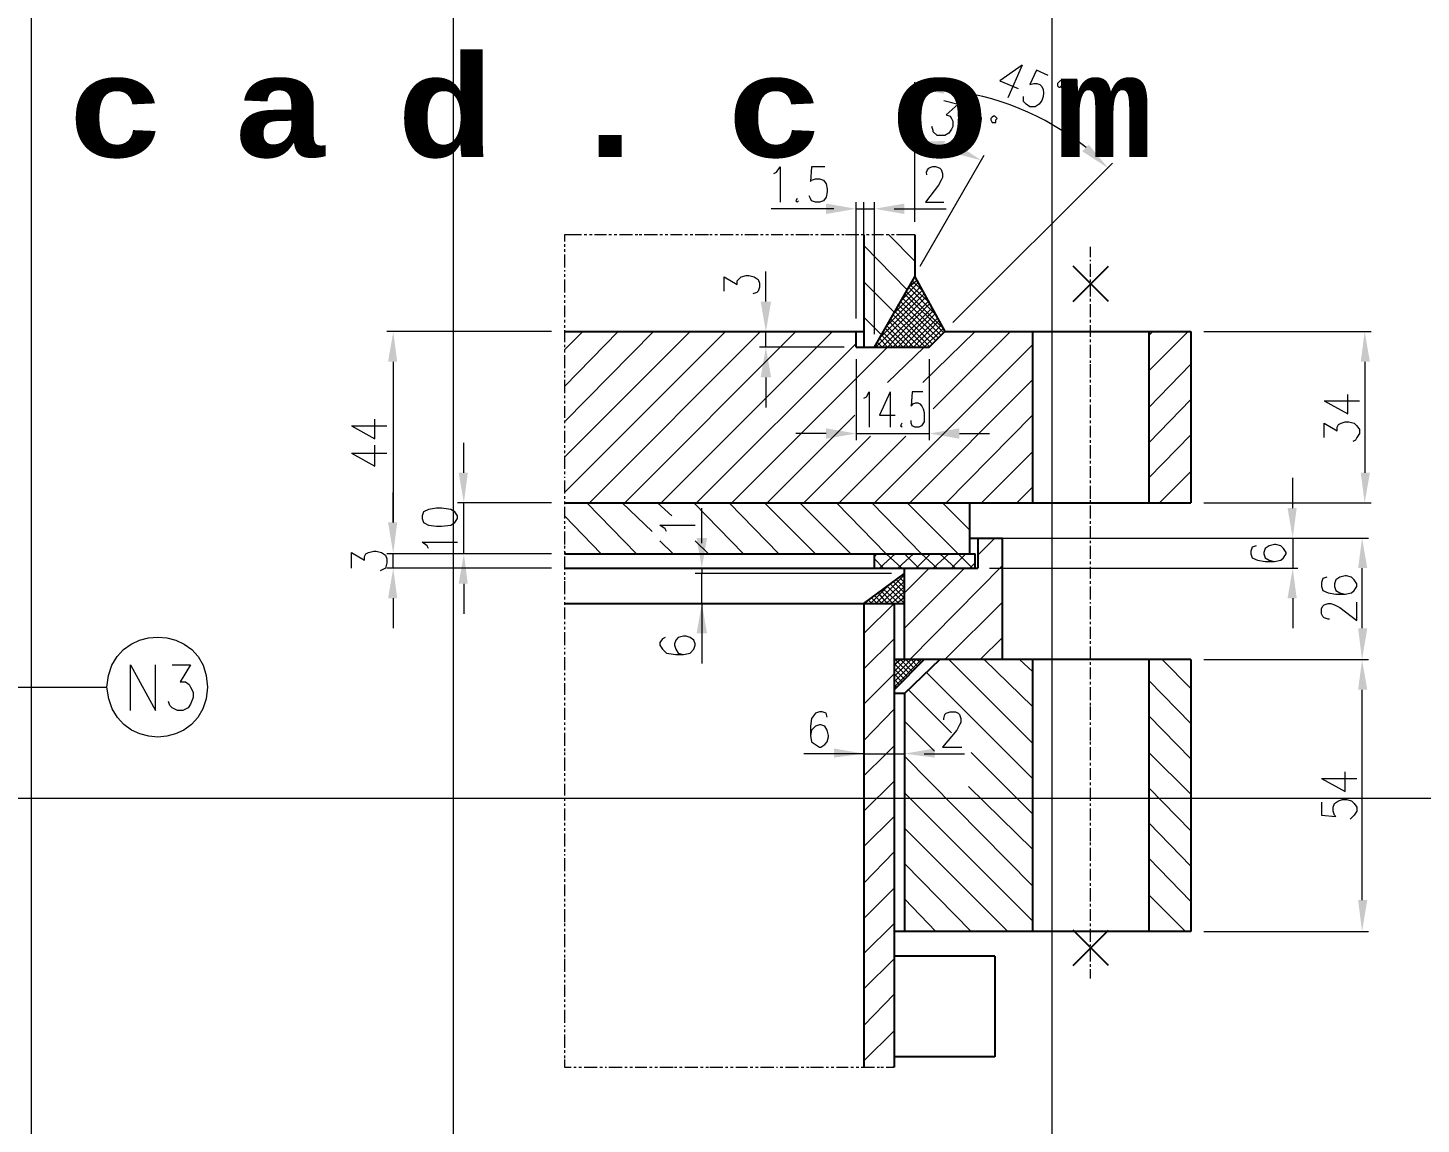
# Model space of a CAD drawing. Header units: millimetres. Extents: x 0 to 825, y 0 to 1167.
# Drawn here: x 353.8 to 545.6, y 422 to 573 of the extents above; entities that cross this region are included whole.
import ezdxf

# ---------------------------------------------------------------- set-up
doc = ezdxf.new("R2010")
doc.units = ezdxf.units.MM
doc.layers.add('1', color=7, linetype='Continuous')

msp = doc.modelspace()

# ---------------------------------------------------------------- hatches: boundary and pattern name
h = msp.add_hatch(color=0)
h.dxf.hatch_style = 2
h.paths.add_polyline_path([(479.841732, 563.901732), (480.021732, 565.161732), (475.881732, 564.801732)])
h = msp.add_hatch(color=0)
h.dxf.hatch_style = 2
h.paths.add_polyline_path([(479.841732, 555.981732), (480.021732, 557.421732), (475.881732, 557.241732)])
h = msp.add_hatch(color=0)
h.dxf.hatch_style = 2
h.paths.add_polyline_path([(481.461732, 557.061732), (480.921732, 555.801732), (485.061732, 554.721732)])
h = msp.add_hatch(color=0)
h.dxf.hatch_style = 2
h.paths.add_polyline_path([(499.821732, 556.881732), (498.921732, 555.981732), (502.521732, 553.641732)])
h = msp.add_hatch(color=0)
h.dxf.hatch_style = 2
h.paths.add_polyline_path([(463.641732, 548.781732), (463.641732, 547.341732), (467.781732, 548.061732)])
h = msp.add_hatch(color=0)
h.dxf.hatch_style = 2
h.paths.add_polyline_path([(474.441732, 548.781732), (474.441732, 547.341732), (470.301732, 548.061732)])
h = msp.add_hatch(color=0)
h.dxf.hatch_style = 2
h.paths.add_polyline_path([(454.641732, 535.281732), (456.081732, 535.281732), (455.361732, 531.141732)])
h = msp.add_hatch(color=0)
h.dxf.hatch_style = 2
h.paths.add_polyline_path([(403.341732, 527.001732), (404.601732, 527.001732), (404.061732, 531.141732)])
h = msp.add_hatch(color=0)
h.dxf.hatch_style = 2
h.paths.add_polyline_path([(537.261732, 527.001732), (538.521732, 527.001732), (537.801732, 531.141732)])
h = msp.add_hatch(color=0)
h.dxf.hatch_style = 2
h.paths.add_polyline_path([(454.641732, 524.841732), (456.081732, 524.841732), (455.361732, 528.981732)])
h = msp.add_hatch(color=0)
h.dxf.hatch_style = 2
h.paths.add_polyline_path([(463.641732, 517.821732), (463.641732, 516.381732), (467.781732, 517.101732)])
h = msp.add_hatch(color=0)
h.dxf.hatch_style = 2
h.paths.add_polyline_path([(482.001732, 517.821732), (482.001732, 516.381732), (477.861732, 517.101732)])
h = msp.add_hatch(color=0)
h.dxf.hatch_style = 2
h.paths.add_polyline_path([(413.061732, 511.701732), (414.321732, 511.701732), (413.781732, 507.561732)])
h = msp.add_hatch(color=0)
h.dxf.hatch_style = 2
h.paths.add_polyline_path([(537.261732, 511.701732), (538.521732, 511.701732), (537.801732, 507.561732)])
h = msp.add_hatch(color=0)
h.dxf.hatch_style = 2
h.paths.add_polyline_path([(527.181732, 506.841732), (528.441732, 506.841732), (527.901732, 502.701732)])
h = msp.add_hatch(color=0)
h.dxf.hatch_style = 2
h.paths.add_polyline_path([(403.341732, 504.861732), (404.601732, 504.861732), (404.061732, 500.541732)])
h = msp.add_hatch(color=0)
h.dxf.hatch_style = 2
h.paths.add_polyline_path([(403.341732, 504.861732), (404.601732, 504.861732), (404.061732, 500.541732)])
h = msp.add_hatch(color=0)
h.dxf.hatch_style = 2
h.paths.add_polyline_path([(445.821732, 502.701732), (447.261732, 502.701732), (446.541732, 498.561732)])
h = msp.add_hatch(color=0)
h.dxf.hatch_style = 2
h.paths.add_polyline_path([(536.901732, 498.561732), (538.161732, 498.561732), (537.441732, 502.701732)])
h = msp.add_hatch(color=0)
h.dxf.hatch_style = 2
h.paths.add_polyline_path([(413.061732, 496.401732), (414.321732, 496.401732), (413.781732, 500.541732)])
h = msp.add_hatch(color=0)
h.dxf.hatch_style = 2
h.paths.add_polyline_path([(403.341732, 494.421732), (404.601732, 494.421732), (404.061732, 498.561732)])
h = msp.add_hatch(color=0)
h.dxf.hatch_style = 2
h.paths.add_polyline_path([(527.181732, 494.421732), (528.441732, 494.421732), (527.901732, 498.561732)])
h = msp.add_hatch(color=0)
h.dxf.hatch_style = 2
h.paths.add_polyline_path([(445.821732, 489.561732), (447.261732, 489.561732), (446.541732, 493.701732)])
h = msp.add_hatch(color=0)
h.dxf.hatch_style = 2
h.paths.add_polyline_path([(536.901732, 490.281732), (538.161732, 490.281732), (537.441732, 485.961732)])
h = msp.add_hatch(color=0)
h.dxf.hatch_style = 2
h.paths.add_polyline_path([(536.901732, 481.821732), (538.161732, 481.821732), (537.441732, 485.961732)])
h = msp.add_hatch(color=0)
h.dxf.hatch_style = 2
h.paths.add_polyline_path([(464.721732, 473.721732), (464.721732, 472.461732), (468.861732, 473.001732)])
h = msp.add_hatch(color=0)
h.dxf.hatch_style = 2
h.paths.add_polyline_path([(478.581732, 473.721732), (478.581732, 472.461732), (474.441732, 473.001732)])
h = msp.add_hatch(color=0)
h.dxf.hatch_style = 2
h.paths.add_polyline_path([(536.901732, 452.841732), (538.161732, 452.841732), (537.441732, 448.521732)])

# ---------------------------------------------------------------- linework, layer by layer
at = {"layer": '1', "color": 30, "lineweight": 9}
for points in [[(412.341732, 0.141732), (412.341732, 1166.901732)], [(494.781732, 0.141732), (494.781732, 1166.901732)], [(824.541732, 466.845732), (0.141732, 466.845732)]]:
    msp.add_lwpolyline(points, dxfattribs=at)
at = {"layer": '1', "color": 0, "lineweight": 9}
for points in [[(354.201732, 1057.821732), (354.201732, 315.141732)], [(490.641732, 567.861732), (487.581732, 565.701732), (490.101732, 564.621732)], [(490.641732, 567.861732), (488.661732, 563.361732)], [(475.881732, 546.261732), (475.881732, 565.521732)], [(496.221732, 565.161732), (496.221732, 565.341732), (496.221732, 565.521732), (496.041732, 565.701732), (495.861732, 565.701732), (495.681732, 565.521732), (495.501732, 565.341732), (495.501732, 565.161732), (495.501732, 564.981732), (495.681732, 564.801732), (495.861732, 564.801732), (496.041732, 564.981732), (496.221732, 565.161732)], [(479.841732, 563.001732), (481.821732, 562.461732), (480.201732, 561.021732), (480.741732, 560.841732), (480.921732, 560.481732), (481.101732, 560.121732), (481.101732, 559.401732), (480.921732, 559.041732), (480.561732, 558.501732), (480.021732, 558.141732), (479.481732, 558.141732), (478.941732, 558.141732), (478.401732, 558.681732), (478.401732, 558.861732), (478.221732, 559.401732)], [(484.161732, 561.741732), (483.441732, 561.561732), (482.901732, 561.021732), (482.361732, 560.121732), (482.181732, 559.401732), (482.001732, 558.141732), (482.181732, 557.421732), (482.541732, 557.061732), (482.901732, 556.881732), (483.621732, 557.061732), (484.161732, 557.601732), (484.701732, 558.501732), (484.881732, 559.221732), (485.061732, 560.481732), (484.881732, 561.201732), (484.521732, 561.561732), (484.161732, 561.741732)], [(487.041732, 560.301732), (487.221732, 560.481732), (487.041732, 560.661732), (486.861732, 560.841732), (486.681732, 560.841732), (486.501732, 560.661732), (486.321732, 560.481732), (486.321732, 560.301732), (486.501732, 559.941732), (486.681732, 559.941732), (486.861732, 559.941732), (487.041732, 559.941732), (487.041732, 560.301732)], [(475.881732, 546.261732), (475.881732, 558.141732)], [(481.281732, 556.341732), (480.021732, 556.701732)], [(476.601732, 540.141732), (485.421732, 555.441732)], [(456.441732, 552.921732), (456.801732, 553.101732), (457.341732, 553.821732), (457.341732, 548.961732)], [(463.461732, 553.821732), (461.661732, 553.821732), (461.481732, 551.841732), (461.661732, 552.021732), (462.201732, 552.201732), (462.741732, 552.201732), (463.281732, 552.021732), (463.641732, 551.481732), (463.821732, 550.761732), (463.821732, 550.401732), (463.641732, 549.681732), (463.281732, 549.141732), (462.741732, 548.961732), (462.201732, 548.961732), (461.661732, 549.141732), (461.481732, 549.501732), (461.301732, 549.861732)], [(481.101732, 532.401732), (503.061732, 554.361732)], [(459.681732, 549.501732), (459.501732, 549.141732), (459.681732, 548.961732), (459.861732, 549.141732)], [(467.781732, 532.941732), (467.781732, 548.961732)], [(468.861732, 532.941732), (468.861732, 548.961732)], [(468.861732, 530.781732), (468.861732, 548.961732)], [(470.301732, 530.781732), (470.301732, 548.961732)], [(463.641732, 548.061732), (456.081732, 548.061732)], [(464.721732, 548.061732), (460.581732, 548.061732)], [(467.781732, 548.061732), (468.861732, 548.061732)], [(468.861732, 548.061732), (470.301732, 548.061732)], [(473.001732, 548.061732), (477.141732, 548.061732)], [(474.441732, 548.061732), (480.201732, 548.061732)], [(427.641732, 544.461732), (427.641732, 543.561732)], [(429.981732, 544.461732), (427.641732, 544.461732)], [(427.641732, 543.201732), (427.641732, 542.841732)], [(430.701732, 544.461732), (430.341732, 544.461732)], [(431.421732, 544.461732), (431.061732, 544.461732)], [(433.401732, 544.461732), (431.781732, 544.461732)], [(434.121732, 544.461732), (433.761732, 544.461732)], [(434.841732, 544.461732), (434.481732, 544.461732)], [(437.001732, 544.461732), (435.201732, 544.461732)], [(437.721732, 544.461732), (437.361732, 544.461732)], [(438.261732, 544.461732), (437.901732, 544.461732)], [(440.421732, 544.461732), (438.621732, 544.461732)], [(441.141732, 544.461732), (440.781732, 544.461732)], [(441.861732, 544.461732), (441.501732, 544.461732)], [(443.841732, 544.461732), (442.221732, 544.461732)], [(444.561732, 544.461732), (444.201732, 544.461732)], [(445.281732, 544.461732), (444.921732, 544.461732)], [(447.441732, 544.461732), (445.641732, 544.461732)], [(447.981732, 544.461732), (447.621732, 544.461732)], [(448.701732, 544.461732), (448.341732, 544.461732)], [(450.861732, 544.461732), (449.061732, 544.461732)], [(451.581732, 544.461732), (451.221732, 544.461732)], [(452.121732, 544.461732), (451.941732, 544.461732)], [(454.281732, 544.461732), (452.481732, 544.461732)], [(455.001732, 544.461732), (454.641732, 544.461732)], [(455.721732, 544.461732), (455.361732, 544.461732)], [(457.701732, 544.461732), (456.081732, 544.461732)], [(458.421732, 544.461732), (458.061732, 544.461732)], [(459.141732, 544.461732), (458.781732, 544.461732)], [(461.301732, 544.461732), (459.501732, 544.461732)], [(461.841732, 544.461732), (461.481732, 544.461732)], [(462.561732, 544.461732), (462.201732, 544.461732)], [(464.721732, 544.461732), (462.921732, 544.461732)], [(465.441732, 544.461732), (465.081732, 544.461732)], [(466.161732, 544.461732), (465.801732, 544.461732)], [(468.141732, 544.461732), (466.341732, 544.461732)], [(468.861732, 544.461732), (468.501732, 544.461732)], [(474.801732, 536.901732), (468.861732, 543.021732)], [(469.581732, 544.461732), (469.221732, 544.461732)], [(471.561732, 544.461732), (469.941732, 544.461732)], [(472.281732, 544.461732), (471.921732, 544.461732)], [(475.881732, 540.861732), (472.281732, 544.461732)], [(473.001732, 544.461732), (472.641732, 544.461732)], [(475.881732, 544.461732), (473.361732, 544.461732)], [(427.641732, 542.481732), (427.641732, 542.121732)], [(427.641732, 541.761732), (427.641732, 539.961732)], [(500.001732, 542.841732), (500.001732, 541.401732)], [(500.001732, 541.041732), (500.001732, 540.861732)], [(427.641732, 539.601732), (427.641732, 539.421732)], [(427.641732, 539.061732), (427.641732, 538.701732)], [(455.361732, 535.281732), (455.361732, 539.421732)], [(500.001732, 540.501732), (500.001732, 538.701732)], [(427.641732, 538.341732), (427.641732, 536.541732)], [(449.601732, 536.721732), (449.601732, 538.701732), (451.401732, 537.621732), (451.401732, 538.161732), (451.761732, 538.521732), (451.941732, 538.701732), (452.661732, 538.881732), (453.021732, 538.881732), (453.741732, 538.701732), (454.281732, 538.341732), (454.461732, 537.801732), (454.461732, 537.261732), (454.281732, 536.721732), (454.101732, 536.541732), (453.561732, 536.361732)], [(473.001732, 533.841732), (468.861732, 537.981732)], [(472.821732, 533.481732), (476.601732, 537.261732)], [(473.901732, 535.281732), (476.241732, 537.801732)], [(474.801732, 537.081732), (476.061732, 538.161732)], [(478.581732, 533.661732), (474.981732, 537.261732)], [(477.681732, 535.281732), (475.161732, 537.621732)], [(476.781732, 536.901732), (475.521732, 538.161732)], [(475.881732, 538.521732), (475.701732, 538.701732)], [(500.001732, 538.341732), (500.001732, 537.981732)], [(500.001732, 537.621732), (500.001732, 536.001732)], [(427.641732, 536.181732), (427.641732, 535.821732)], [(427.641732, 535.461732), (427.641732, 535.101732)], [(470.481732, 528.981732), (477.321732, 535.821732)], [(470.841732, 530.061732), (477.141732, 536.361732)], [(471.381732, 528.981732), (477.681732, 535.281732)], [(471.921732, 531.861732), (476.781732, 536.721732)], [(479.121732, 530.241732), (473.901732, 535.281732)], [(479.481732, 530.601732), (474.081732, 535.821732)], [(479.841732, 530.961732), (474.441732, 536.361732)], [(479.481732, 531.861732), (474.621732, 536.721732)], [(500.001732, 535.641732), (500.001732, 535.281732)], [(427.641732, 534.741732), (427.641732, 533.121732)], [(472.101732, 528.981732), (477.861732, 534.921732)], [(472.821732, 528.981732), (478.221732, 534.381732)], [(477.321732, 528.981732), (472.821732, 533.481732)], [(477.861732, 529.161732), (473.001732, 534.021732)], [(478.221732, 529.521732), (473.361732, 534.381732)], [(478.761732, 529.881732), (473.541732, 534.921732)], [(473.541732, 528.981732), (478.401732, 534.021732)], [(474.261732, 528.981732), (478.581732, 533.481732)], [(500.001732, 534.921732), (500.001732, 533.121732)], [(427.641732, 532.761732), (427.641732, 532.401732)], [(427.641732, 532.041732), (427.641732, 531.681732)], [(471.201732, 530.781732), (468.861732, 533.121732)], [(474.261732, 528.981732), (471.741732, 531.681732)], [(474.981732, 528.981732), (471.921732, 532.041732)], [(475.701732, 528.981732), (472.281732, 532.581732)], [(476.601732, 528.981732), (472.461732, 532.941732)], [(474.981732, 528.981732), (478.941732, 532.941732)], [(475.701732, 528.981732), (479.121732, 532.581732)], [(476.421732, 528.981732), (479.481732, 532.041732)], [(477.141732, 528.981732), (479.661732, 531.501732)], [(500.001732, 532.761732), (500.001732, 532.401732)], [(500.001732, 532.041732), (500.001732, 530.421732)], [(425.841732, 531.141732), (403.161732, 531.141732)], [(427.641732, 531.321732), (427.641732, 529.701732)], [(427.641732, 528.621732), (430.161732, 531.141732)], [(427.641732, 523.581732), (435.021732, 531.141732)], [(427.641732, 518.721732), (439.881732, 531.141732)], [(427.641732, 513.861732), (444.921732, 531.141732)], [(427.641732, 509.001732), (449.781732, 531.141732)], [(431.061732, 507.561732), (454.641732, 531.141732)], [(435.921732, 507.561732), (459.501732, 531.141732)], [(440.961732, 507.561732), (464.541732, 531.141732)], [(445.821732, 507.561732), (467.781732, 529.521732)], [(466.161732, 531.141732), (454.461732, 531.141732)], [(455.361732, 528.981732), (455.361732, 531.141732)], [(471.381732, 528.981732), (470.661732, 529.701732)], [(472.101732, 528.981732), (471.021732, 530.241732)], [(472.821732, 528.981732), (471.201732, 530.781732)], [(473.541732, 528.981732), (471.381732, 531.141732)], [(476.961732, 524.121732), (484.161732, 531.141732)], [(478.401732, 520.521732), (489.021732, 531.141732)], [(500.001732, 530.061732), (500.001732, 529.701732)], [(508.101732, 530.601732), (508.641732, 531.141732)], [(508.101732, 525.741732), (513.501732, 531.141732)], [(515.661732, 531.141732), (538.701732, 531.141732)], [(427.641732, 529.341732), (427.641732, 528.981732)], [(427.641732, 528.621732), (427.641732, 528.261732)], [(427.641732, 527.901732), (427.641732, 526.101732)], [(450.681732, 507.561732), (472.101732, 528.981732)], [(466.161732, 528.981732), (454.461732, 528.981732)], [(470.301732, 507.561732), (492.081732, 529.341732)], [(470.661732, 528.981732), (470.481732, 529.341732)], [(472.101732, 524.121732), (477.141732, 528.981732)], [(500.001732, 529.341732), (500.001732, 527.541732)], [(404.061732, 527.001732), (404.061732, 504.861732)], [(427.641732, 525.741732), (427.641732, 525.381732)], [(467.781732, 527.361732), (467.781732, 516.201732)], [(477.861732, 527.361732), (477.861732, 516.201732)], [(500.001732, 527.181732), (500.001732, 526.821732)], [(500.001732, 526.641732), (500.001732, 524.841732)], [(508.101732, 520.701732), (513.861732, 526.641732)], [(537.801732, 527.001732), (537.801732, 511.701732)], [(427.641732, 525.201732), (427.641732, 524.841732)], [(427.641732, 524.481732), (427.641732, 522.681732)], [(455.361732, 524.841732), (455.361732, 520.701732)], [(475.161732, 507.561732), (492.081732, 524.481732)], [(500.001732, 524.481732), (500.001732, 524.121732)], [(500.001732, 523.761732), (500.001732, 522.141732)], [(427.641732, 522.321732), (427.641732, 521.961732)], [(468.861732, 521.961732), (469.221732, 522.141732), (469.581732, 522.861732), (469.581732, 518.001732)], [(472.461732, 522.861732), (471.021732, 519.621732), (473.181732, 519.621732)], [(472.461732, 522.861732), (472.461732, 518.001732)], [(500.001732, 521.781732), (500.001732, 521.421732)], [(508.101732, 515.841732), (513.861732, 521.781732)], [(532.221732, 521.601732), (535.461732, 519.801732), (535.461732, 522.501732)], [(427.641732, 521.601732), (427.641732, 521.241732)], [(427.641732, 520.881732), (427.641732, 519.261732)], [(500.001732, 521.061732), (500.001732, 519.261732)], [(532.221732, 521.601732), (537.081732, 521.601732)], [(398.301732, 518.181732), (401.541732, 516.381732), (401.541732, 519.081732)], [(398.301732, 518.181732), (403.161732, 518.181732)], [(427.641732, 518.901732), (427.641732, 518.541732)], [(427.641732, 518.181732), (427.641732, 517.821732)], [(455.541732, 507.561732), (467.601732, 519.621732)], [(474.081732, 518.541732), (473.901732, 518.181732), (474.081732, 518.001732), (474.081732, 518.181732)], [(480.201732, 507.561732), (492.081732, 519.621732)], [(500.001732, 518.901732), (500.001732, 518.541732)], [(500.001732, 518.181732), (500.001732, 516.561732)], [(532.221732, 516.561732), (532.221732, 518.541732), (534.021732, 517.461732), (534.021732, 518.001732), (534.201732, 518.361732), (534.561732, 518.541732), (535.101732, 518.721732), (535.641732, 518.721732), (536.361732, 518.541732), (536.721732, 518.181732), (537.081732, 517.641732), (537.081732, 517.101732), (536.721732, 516.561732), (536.541732, 516.201732), (536.181732, 516.021732)], [(427.641732, 517.461732), (427.641732, 515.841732)], [(463.641732, 517.101732), (459.501732, 517.101732)], [(460.581732, 507.561732), (469.761732, 516.741732)], [(465.441732, 507.561732), (474.621732, 516.741732)], [(467.781732, 517.101732), (477.861732, 517.101732)], [(482.001732, 517.101732), (486.141732, 517.101732)], [(500.001732, 516.201732), (500.001732, 515.841732)], [(508.101732, 510.981732), (513.861732, 516.921732)], [(398.301732, 514.401732), (401.541732, 512.601732), (401.541732, 515.481732)], [(398.301732, 514.401732), (403.161732, 514.401732)], [(413.781732, 511.701732), (413.781732, 515.841732)], [(427.641732, 515.481732), (427.641732, 515.121732)], [(427.641732, 514.761732), (427.641732, 514.401732)], [(485.061732, 507.561732), (492.081732, 514.581732)], [(500.001732, 515.481732), (500.001732, 513.681732)], [(427.641732, 514.041732), (427.641732, 512.241732)], [(500.001732, 513.321732), (500.001732, 512.961732)], [(500.001732, 512.601732), (500.001732, 510.981732)], [(427.641732, 511.881732), (427.641732, 511.521732)], [(427.641732, 511.161732), (427.641732, 510.981732)], [(427.641732, 510.621732), (427.641732, 508.821732)], [(500.001732, 510.621732), (500.001732, 510.261732)], [(509.541732, 507.561732), (513.861732, 511.881732)], [(527.901732, 506.841732), (527.901732, 510.981732)], [(404.061732, 504.861732), (404.061732, 509.001732)], [(427.641732, 508.461732), (427.641732, 508.101732)], [(489.921732, 507.561732), (492.081732, 509.721732)], [(500.001732, 509.901732), (500.001732, 508.101732)], [(408.021732, 505.401732), (408.201732, 504.861732), (408.921732, 504.501732), (410.001732, 504.321732), (410.721732, 504.321732), (411.981732, 504.501732), (412.521732, 504.861732), (412.881732, 505.401732), (412.881732, 505.761732), (412.521732, 506.301732), (411.981732, 506.661732), (410.721732, 506.841732), (410.001732, 506.841732), (408.921732, 506.661732), (408.201732, 506.301732), (408.021732, 505.761732), (408.021732, 505.401732)], [(425.841732, 507.561732), (412.881732, 507.561732)], [(413.781732, 500.541732), (413.781732, 507.561732)], [(427.641732, 507.741732), (427.641732, 507.381732)], [(427.641732, 507.021732), (427.641732, 505.401732)], [(437.541732, 500.541732), (430.701732, 507.561732)], [(439.701732, 503.601732), (435.561732, 507.561732)], [(442.401732, 505.761732), (440.421732, 507.561732)], [(452.301732, 500.541732), (445.461732, 507.561732)], [(446.541732, 502.701732), (446.541732, 506.841732)], [(457.161732, 500.541732), (450.321732, 507.561732)], [(462.201732, 500.541732), (455.181732, 507.561732)], [(467.061732, 500.541732), (460.041732, 507.561732)], [(471.921732, 500.541732), (465.081732, 507.561732)], [(476.781732, 500.541732), (469.941732, 507.561732)], [(481.821732, 500.541732), (474.801732, 507.561732)], [(483.441732, 503.781732), (479.661732, 507.561732)], [(500.001732, 507.921732), (500.001732, 507.561732)], [(500.001732, 507.201732), (500.001732, 505.401732)], [(515.661732, 507.561732), (538.701732, 507.561732)], [(432.681732, 500.541732), (427.641732, 505.761732)], [(427.641732, 505.041732), (427.641732, 504.681732)], [(441.681732, 503.601732), (441.501732, 503.961732), (440.781732, 504.501732), (445.641732, 504.501732)], [(446.541732, 501.981732), (446.541732, 506.121732)], [(500.001732, 505.041732), (500.001732, 504.681732)], [(427.641732, 504.321732), (427.641732, 503.961732)], [(427.641732, 503.601732), (427.641732, 501.801732)], [(484.521732, 500.361732), (486.861732, 502.701732)], [(486.141732, 502.701732), (538.341732, 502.701732)], [(489.741732, 502.701732), (528.621732, 502.701732)], [(500.001732, 504.321732), (500.001732, 502.701732)], [(527.901732, 502.701732), (527.901732, 498.561732)], [(398.301732, 498.561732), (398.301732, 500.721732), (400.101732, 499.641732), (400.101732, 500.181732), (400.281732, 500.541732), (400.641732, 500.721732), (401.361732, 500.901732), (401.721732, 500.901732), (402.441732, 500.721732), (402.981732, 500.361732), (403.161732, 499.821732), (403.161732, 499.281732), (402.981732, 498.561732), (402.621732, 498.381732), (402.261732, 498.201732)], [(408.921732, 501.261732), (408.741732, 501.621732), (408.021732, 502.161732), (412.881732, 502.161732)], [(427.641732, 501.621732), (427.641732, 501.261732)], [(427.641732, 500.901732), (427.641732, 500.541732)], [(427.821732, 500.541732), (427.641732, 500.901732)], [(442.581732, 500.541732), (440.781732, 502.341732)], [(447.441732, 500.541732), (445.641732, 502.341732)], [(500.001732, 502.341732), (500.001732, 501.981732)], [(500.001732, 501.621732), (500.001732, 499.821732)], [(522.861732, 501.621732), (522.321732, 501.441732), (522.141732, 500.901732), (522.141732, 500.541732), (522.321732, 500.001732), (523.041732, 499.641732), (524.121732, 499.461732), (525.381732, 499.461732), (526.281732, 499.641732), (526.641732, 500.001732), (527.001732, 500.541732), (527.001732, 500.721732), (526.641732, 501.261732), (526.281732, 501.621732), (525.561732, 501.801732), (525.381732, 501.801732), (524.661732, 501.621732), (524.121732, 501.261732), (523.941732, 500.721732), (523.941732, 500.541732), (524.121732, 500.001732), (524.661732, 499.641732), (525.381732, 499.461732)], [(425.841732, 500.541732), (403.161732, 500.541732)], [(425.841732, 500.541732), (403.161732, 500.541732)], [(404.061732, 498.561732), (404.061732, 500.541732)], [(425.841732, 500.541732), (412.881732, 500.541732)], [(427.641732, 500.181732), (427.641732, 498.381732)], [(470.301732, 500.181732), (470.661732, 500.541732)], [(471.561732, 498.561732), (470.301732, 499.821732)], [(471.021732, 498.561732), (473.181732, 500.541732)], [(474.081732, 498.561732), (471.921732, 500.541732)], [(473.541732, 498.561732), (475.701732, 500.541732)], [(476.421732, 498.561732), (474.441732, 500.541732)], [(475.161732, 485.961732), (487.941732, 498.921732)], [(476.061732, 498.561732), (478.041732, 500.541732)], [(478.941732, 498.561732), (476.781732, 500.541732)], [(478.401732, 498.561732), (480.561732, 500.541732)], [(481.461732, 498.561732), (479.301732, 500.541732)], [(480.921732, 498.561732), (482.901732, 500.541732)], [(483.801732, 498.561732), (481.821732, 500.541732)], [(483.441732, 498.561732), (484.161732, 499.281732)], [(500.001732, 499.461732), (500.001732, 499.101732)], [(425.841732, 498.561732), (403.161732, 498.561732)], [(427.641732, 498.021732), (427.641732, 497.661732)], [(427.641732, 497.301732), (427.641732, 496.941732)], [(472.641732, 498.561732), (445.641732, 498.561732)], [(472.641732, 497.841732), (445.641732, 497.841732)], [(472.641732, 497.841732), (445.641732, 497.841732)], [(446.541732, 498.561732), (446.541732, 497.841732)], [(446.541732, 493.701732), (446.541732, 497.841732)], [(470.481732, 493.701732), (474.441732, 497.661732)], [(474.441732, 495.861732), (473.361732, 496.941732)], [(474.441732, 496.581732), (473.721732, 497.301732)], [(474.441732, 497.301732), (474.081732, 497.661732)], [(474.441732, 495.141732), (477.861732, 498.561732)], [(474.441732, 490.281732), (482.721732, 498.561732)], [(486.141732, 498.561732), (528.621732, 498.561732)], [(500.001732, 498.741732), (500.001732, 497.121732)], [(532.581732, 497.301732), (532.041732, 497.121732), (531.861732, 496.581732), (531.861732, 496.041732), (532.041732, 495.501732), (532.761732, 495.141732), (533.841732, 494.961732), (535.101732, 494.961732), (536.001732, 495.141732), (536.361732, 495.501732), (536.721732, 496.041732), (536.721732, 496.401732), (536.361732, 496.941732), (536.001732, 497.301732), (535.281732, 497.481732), (535.101732, 497.481732), (534.381732, 497.301732), (533.841732, 496.941732), (533.661732, 496.401732), (533.661732, 496.041732), (533.841732, 495.501732), (534.381732, 495.141732), (535.101732, 494.961732)], [(537.441732, 490.281732), (537.441732, 498.561732)], [(413.781732, 496.401732), (413.781732, 492.261732)], [(427.641732, 496.761732), (427.641732, 494.961732)], [(469.761732, 493.701732), (472.461732, 496.401732)], [(472.101732, 493.701732), (470.841732, 495.141732)], [(471.201732, 493.701732), (474.441732, 496.761732)], [(472.821732, 493.701732), (471.201732, 495.501732)], [(473.721732, 493.701732), (471.561732, 495.681732)], [(471.921732, 493.701732), (474.441732, 496.041732)], [(474.441732, 493.701732), (472.101732, 496.041732)], [(474.441732, 494.421732), (472.461732, 496.401732)], [(472.641732, 493.701732), (474.441732, 495.321732)], [(474.441732, 495.141732), (472.821732, 496.761732)], [(500.001732, 496.761732), (500.001732, 496.401732)], [(500.001732, 496.041732), (500.001732, 494.241732)], [(404.061732, 494.421732), (404.061732, 490.281732)], [(427.641732, 494.601732), (427.641732, 494.241732)], [(427.641732, 493.881732), (427.641732, 493.521732)], [(427.641732, 493.161732), (427.641732, 491.541732)], [(467.061732, 493.701732), (445.641732, 493.701732)], [(446.541732, 493.701732), (446.541732, 489.561732)], [(468.861732, 489.561732), (473.001732, 493.701732)], [(469.041732, 493.701732), (469.581732, 494.241732)], [(469.221732, 493.701732), (469.041732, 493.881732)], [(469.941732, 493.701732), (469.581732, 494.061732)], [(470.661732, 493.701732), (469.941732, 494.421732)], [(471.381732, 493.701732), (470.301732, 494.781732)], [(473.361732, 493.701732), (474.441732, 494.601732)], [(474.261732, 493.701732), (474.441732, 493.881732)], [(480.021732, 485.961732), (487.941732, 493.881732)], [(500.001732, 493.881732), (500.001732, 493.701732)], [(500.001732, 493.341732), (500.001732, 491.541732)], [(527.901732, 494.421732), (527.901732, 490.281732)], [(532.941732, 491.541732), (532.761732, 491.541732), (532.221732, 491.721732), (532.041732, 491.901732), (531.861732, 492.261732), (531.861732, 492.981732), (532.041732, 493.341732), (532.221732, 493.521732), (532.761732, 493.701732), (533.121732, 493.701732), (533.661732, 493.521732), (534.381732, 493.161732), (536.721732, 491.361732), (536.721732, 493.881732)], [(427.641732, 491.181732), (427.641732, 490.821732)], [(500.001732, 491.181732), (500.001732, 490.821732)], [(427.641732, 490.461732), (427.641732, 490.101732)], [(427.641732, 489.741732), (427.641732, 487.941732)], [(441.501732, 489.021732), (441.141732, 488.841732), (440.781732, 488.301732), (440.781732, 487.941732), (441.141732, 487.401732), (441.681732, 486.861732), (442.941732, 486.681732), (444.021732, 486.681732), (444.921732, 486.861732), (445.461732, 487.401732), (445.641732, 487.941732), (445.641732, 488.121732), (445.461732, 488.661732), (444.921732, 489.021732), (444.381732, 489.201732), (444.021732, 489.201732), (443.301732, 489.021732), (442.941732, 488.661732), (442.761732, 488.121732), (442.761732, 487.941732), (442.941732, 487.401732), (443.301732, 486.861732), (444.021732, 486.681732)], [(446.541732, 489.561732), (446.541732, 485.421732)], [(500.001732, 490.461732), (500.001732, 488.841732)], [(427.641732, 487.581732), (427.641732, 487.401732)], [(468.861732, 484.701732), (473.001732, 488.841732)], [(484.881732, 485.961732), (487.941732, 489.021732)], [(500.001732, 488.481732), (500.001732, 488.121732)], [(500.001732, 487.761732), (500.001732, 485.961732)], [(427.641732, 487.041732), (427.641732, 486.681732)], [(427.641732, 486.321732), (427.641732, 484.521732)], [(473.001732, 485.961732), (473.181732, 485.961732)], [(473.001732, 485.241732), (473.901732, 485.961732)], [(473.001732, 484.341732), (474.621732, 485.961732)], [(473.001732, 483.621732), (475.341732, 485.961732)], [(473.001732, 482.901732), (476.061732, 485.961732)], [(473.001732, 482.181732), (476.781732, 485.961732)], [(474.801732, 483.621732), (473.001732, 485.421732)], [(475.161732, 483.981732), (473.181732, 485.961732)], [(475.521732, 484.341732), (473.901732, 485.961732)], [(475.881732, 484.701732), (474.621732, 485.961732)], [(476.241732, 485.061732), (475.341732, 485.961732)], [(476.601732, 485.601732), (476.061732, 485.961732)], [(476.961732, 485.961732), (476.781732, 485.961732)], [(492.081732, 474.441732), (480.561732, 485.961732)], [(492.081732, 479.481732), (485.421732, 485.961732)], [(492.081732, 484.341732), (490.281732, 485.961732)], [(500.001732, 485.601732), (500.001732, 485.241732)], [(513.861732, 482.001732), (509.901732, 485.961732)], [(515.661732, 485.961732), (538.341732, 485.961732)], [(515.661732, 485.961732), (538.341732, 485.961732)], [(367.881732, 478.941732), (367.881732, 485.241732), (371.301732, 478.941732), (371.301732, 485.241732)], [(373.641732, 485.241732), (376.161732, 485.241732), (374.721732, 482.901732), (375.441732, 482.901732), (375.981732, 482.541732), (376.161732, 482.181732), (376.521732, 481.461732), (376.521732, 480.741732), (376.161732, 479.841732), (375.801732, 479.301732), (375.081732, 478.941732), (374.361732, 478.941732), (373.641732, 479.301732), (373.281732, 479.661732), (373.101732, 480.201732)], [(427.641732, 484.161732), (427.641732, 483.801732)], [(427.641732, 483.441732), (427.641732, 483.081732)], [(468.861732, 479.841732), (473.001732, 483.981732)], [(474.441732, 483.261732), (473.001732, 484.701732)], [(474.081732, 482.901732), (473.001732, 483.981732)], [(492.081732, 469.581732), (477.501732, 484.161732)], [(500.001732, 484.881732), (500.001732, 483.261732)], [(332.241732, 482.181732), (364.641732, 482.181732)], [(427.641732, 482.721732), (427.641732, 481.101732)], [(473.721732, 482.541732), (473.001732, 483.261732)], [(473.361732, 482.181732), (473.001732, 482.541732)], [(480.921732, 475.881732), (474.981732, 481.821732)], [(500.001732, 482.901732), (500.001732, 482.541732)], [(500.001732, 482.181732), (500.001732, 480.381732)], [(513.861732, 477.141732), (508.101732, 483.081732)], [(537.441732, 452.841732), (537.441732, 481.821732)], [(427.641732, 480.741732), (427.641732, 480.381732)], [(427.641732, 480.021732), (427.641732, 479.661732)], [(500.001732, 480.021732), (500.001732, 479.661732)], [(427.641732, 479.301732), (427.641732, 477.681732)], [(463.821732, 478.041732), (463.641732, 478.581732), (463.101732, 478.761732), (462.741732, 478.761732), (462.201732, 478.581732), (461.661732, 477.861732), (461.481732, 476.781732), (461.481732, 475.521732), (461.661732, 474.621732), (462.201732, 474.261732), (462.741732, 473.901732), (462.921732, 473.901732), (463.461732, 474.261732), (463.821732, 474.621732), (464.001732, 475.341732), (464.001732, 475.521732), (463.821732, 476.241732), (463.461732, 476.781732), (462.921732, 476.961732), (462.741732, 476.961732), (462.201732, 476.781732), (461.661732, 476.241732), (461.481732, 475.521732)], [(468.861732, 474.801732), (473.001732, 479.121732)], [(479.841732, 477.681732), (479.841732, 477.861732), (480.021732, 478.401732), (480.201732, 478.581732), (480.741732, 478.761732), (481.461732, 478.761732), (481.821732, 478.581732), (482.001732, 478.401732), (482.181732, 477.861732), (482.181732, 477.321732), (482.001732, 476.961732), (481.641732, 476.241732), (479.661732, 473.901732), (482.361732, 473.901732)], [(500.001732, 479.481732), (500.001732, 477.681732)], [(513.861732, 472.281732), (508.101732, 478.221732)], [(427.641732, 477.321732), (427.641732, 476.961732)], [(427.641732, 476.601732), (427.641732, 476.241732)], [(427.641732, 475.881732), (427.641732, 474.081732)], [(478.581732, 473.361732), (474.441732, 477.501732)], [(500.001732, 477.321732), (500.001732, 476.961732)], [(500.001732, 476.601732), (500.001732, 474.801732)], [(468.861732, 469.941732), (471.921732, 473.001732), (473.001732, 474.081732)], [(468.861732, 468.321732), (468.861732, 473.901732)], [(473.001732, 468.321732), (473.001732, 473.901732)], [(473.001732, 470.121732), (473.001732, 473.901732)], [(474.441732, 470.121732), (474.441732, 473.901732)], [(500.001732, 474.621732), (500.001732, 474.261732)], [(500.001732, 473.901732), (500.001732, 472.101732)], [(427.641732, 473.721732), (427.641732, 473.361732)], [(427.641732, 473.181732), (427.641732, 472.821732)], [(427.641732, 472.461732), (427.641732, 470.661732)], [(464.721732, 473.001732), (460.581732, 473.001732)], [(468.861732, 473.001732), (464.721732, 473.001732)], [(468.861732, 473.001732), (473.001732, 473.001732)], [(473.001732, 473.001732), (474.441732, 473.001732)], [(492.081732, 454.821732), (474.441732, 472.641732)], [(477.141732, 473.001732), (481.281732, 473.001732)], [(478.581732, 473.001732), (482.721732, 473.001732)], [(492.081732, 464.721732), (483.621732, 473.181732)], [(513.861732, 467.421732), (508.101732, 473.181732)], [(427.641732, 470.301732), (427.641732, 469.941732)], [(500.001732, 471.741732), (500.001732, 471.381732)], [(500.001732, 471.021732), (500.001732, 469.401732)], [(531.861732, 469.581732), (535.101732, 467.781732), (535.101732, 470.481732)], [(427.641732, 469.581732), (427.641732, 469.221732)], [(427.641732, 468.861732), (427.641732, 467.241732)], [(468.861732, 465.081732), (473.001732, 469.221732)], [(492.081732, 459.861732), (483.261732, 468.501732)], [(500.001732, 469.041732), (500.001732, 468.681732)], [(500.001732, 468.321732), (500.001732, 466.521732)], [(513.861732, 462.381732), (508.101732, 468.321732)], [(531.861732, 469.581732), (536.721732, 469.581732)], [(427.641732, 466.881732), (427.641732, 466.521732)], [(427.641732, 466.161732), (427.641732, 465.801732)], [(492.081732, 449.961732), (474.441732, 467.601732)], [(500.001732, 466.161732), (500.001732, 465.801732)], [(531.861732, 466.341732), (531.861732, 464.541732), (533.841732, 464.361732), (533.661732, 464.541732), (533.481732, 465.081732), (533.481732, 465.621732), (533.661732, 466.161732), (534.201732, 466.521732), (534.741732, 466.701732), (535.281732, 466.701732), (536.001732, 466.521732), (536.361732, 466.161732), (536.721732, 465.621732), (536.721732, 465.081732), (536.361732, 464.541732), (536.181732, 464.361732), (535.821732, 464.001732)], [(427.641732, 465.441732), (427.641732, 463.821732)], [(468.861732, 460.221732), (473.001732, 464.361732)], [(500.001732, 465.441732), (500.001732, 463.821732)], [(427.641732, 463.461732), (427.641732, 463.101732)], [(427.641732, 462.741732), (427.641732, 462.381732)], [(488.661732, 448.521732), (474.441732, 462.741732)], [(500.001732, 463.461732), (500.001732, 463.101732)], [(500.001732, 462.741732), (500.001732, 460.941732)], [(513.861732, 457.521732), (508.101732, 463.461732)], [(427.641732, 462.021732), (427.641732, 460.221732)], [(500.001732, 460.761732), (500.001732, 460.401732)], [(427.641732, 459.861732), (427.641732, 459.501732)], [(427.641732, 459.141732), (427.641732, 458.961732)], [(427.641732, 458.601732), (427.641732, 456.801732)], [(468.861732, 455.181732), (473.001732, 459.501732)], [(500.001732, 460.041732), (500.001732, 458.241732)], [(513.861732, 452.661732), (508.101732, 458.601732)], [(483.621732, 448.521732), (474.441732, 457.881732)], [(500.001732, 457.881732), (500.001732, 457.521732)], [(500.001732, 457.161732), (500.001732, 455.541732)], [(427.641732, 456.441732), (427.641732, 456.081732)], [(427.641732, 455.721732), (427.641732, 455.361732)], [(427.641732, 455.001732), (427.641732, 453.381732)], [(500.001732, 455.181732), (500.001732, 454.821732)], [(427.641732, 453.021732), (427.641732, 452.661732)], [(468.861732, 450.321732), (473.001732, 454.461732)], [(478.761732, 448.521732), (474.441732, 453.021732)], [(500.001732, 454.461732), (500.001732, 452.661732)], [(513.141732, 448.521732), (508.101732, 453.561732)], [(427.641732, 452.301732), (427.641732, 451.941732)], [(427.641732, 451.581732), (427.641732, 449.781732)], [(500.001732, 452.301732), (500.001732, 451.941732)], [(500.001732, 451.581732), (500.001732, 449.961732)], [(427.641732, 449.601732), (427.641732, 449.241732)], [(427.641732, 448.881732), (427.641732, 448.521732)], [(468.861732, 445.461732), (473.001732, 449.601732)], [(500.001732, 449.601732), (500.001732, 449.241732)], [(500.001732, 448.881732), (500.001732, 447.081732)], [(427.641732, 448.161732), (427.641732, 446.361732)], [(508.101732, 448.521732), (508.101732, 448.701732)], [(515.661732, 448.521732), (538.341732, 448.521732)], [(427.641732, 446.001732), (427.641732, 445.641732)], [(427.641732, 445.281732), (427.641732, 444.921732)], [(500.001732, 446.721732), (500.001732, 446.541732)], [(500.001732, 446.181732), (500.001732, 444.381732)], [(427.641732, 444.741732), (427.641732, 442.941732)], [(468.861732, 440.601732), (473.001732, 444.741732)], [(500.001732, 444.021732), (500.001732, 443.661732)], [(500.001732, 443.301732), (500.001732, 442.041732)], [(427.641732, 442.581732), (427.641732, 442.221732)], [(427.641732, 441.861732), (427.641732, 441.501732)], [(427.641732, 441.141732), (427.641732, 439.521732)], [(468.861732, 435.561732), (473.001732, 439.881732)], [(427.641732, 439.161732), (427.641732, 438.801732)], [(427.641732, 438.441732), (427.641732, 438.081732)], [(427.641732, 437.721732), (427.641732, 435.921732)], [(427.641732, 435.561732), (427.641732, 435.381732)], [(427.641732, 435.021732), (427.641732, 434.661732)], [(427.641732, 434.301732), (427.641732, 432.501732)], [(468.861732, 430.701732), (473.001732, 434.841732)], [(427.641732, 432.141732), (427.641732, 431.781732)], [(427.641732, 431.421732), (427.641732, 431.061732)], [(427.641732, 430.881732), (427.641732, 429.801732)], [(427.641732, 429.801732), (428.541732, 429.801732)], [(428.901732, 429.801732), (429.261732, 429.801732)], [(429.621732, 429.801732), (429.981732, 429.801732)], [(430.341732, 429.801732), (432.141732, 429.801732)], [(432.501732, 429.801732), (432.861732, 429.801732)], [(433.221732, 429.801732), (433.401732, 429.801732)], [(433.761732, 429.801732), (435.561732, 429.801732)], [(435.921732, 429.801732), (436.281732, 429.801732)], [(436.641732, 429.801732), (437.001732, 429.801732)], [(437.361732, 429.801732), (438.981732, 429.801732)], [(439.341732, 429.801732), (439.701732, 429.801732)], [(440.061732, 429.801732), (440.421732, 429.801732)], [(440.781732, 429.801732), (442.581732, 429.801732)], [(442.761732, 429.801732), (443.121732, 429.801732)], [(443.481732, 429.801732), (443.841732, 429.801732)], [(444.201732, 429.801732), (446.001732, 429.801732)], [(446.361732, 429.801732), (446.721732, 429.801732)], [(447.081732, 429.801732), (447.441732, 429.801732)], [(447.621732, 429.801732), (449.421732, 429.801732)], [(449.781732, 429.801732), (450.141732, 429.801732)], [(450.501732, 429.801732), (450.861732, 429.801732)], [(451.221732, 429.801732), (452.841732, 429.801732)], [(453.201732, 429.801732), (453.561732, 429.801732)], [(453.921732, 429.801732), (454.281732, 429.801732)], [(454.641732, 429.801732), (456.441732, 429.801732)], [(456.801732, 429.801732), (456.981732, 429.801732)], [(457.341732, 429.801732), (457.701732, 429.801732)], [(458.061732, 429.801732), (459.861732, 429.801732)], [(460.221732, 429.801732), (460.581732, 429.801732)], [(460.941732, 429.801732), (461.301732, 429.801732)], [(461.481732, 429.801732), (463.281732, 429.801732)], [(463.641732, 429.801732), (464.001732, 429.801732)], [(464.361732, 429.801732), (464.721732, 429.801732)], [(465.081732, 429.801732), (466.701732, 429.801732)], [(467.061732, 429.801732), (467.421732, 429.801732)], [(467.781732, 429.801732), (468.141732, 429.801732)], [(468.501732, 429.801732), (470.301732, 429.801732)], [(470.661732, 429.801732), (471.021732, 429.801732)], [(471.201732, 429.801732), (471.561732, 429.801732)], [(471.921732, 429.801732), (473.001732, 429.801732)], [(472.821732, 429.801732), (473.001732, 429.981732)]]:
    msp.add_lwpolyline(points, dxfattribs=at)
at = {"layer": '1', "color": 0, "lineweight": 25}
for points in [[(468.861732, 544.461732), (468.861732, 528.981732)], [(475.881732, 544.461732), (475.881732, 538.701732)], [(497.661732, 535.281732), (502.521732, 540.141732)], [(502.521732, 535.281732), (497.661732, 540.141732)], [(470.301732, 528.981732), (475.881732, 538.701732), (480.021732, 531.141732)], [(427.641732, 531.141732), (468.861732, 531.141732)], [(467.781732, 528.981732), (467.781732, 531.141732)], [(477.861732, 528.981732), (480.021732, 531.141732)], [(480.021732, 531.141732), (513.861732, 531.141732)], [(492.081732, 531.141732), (492.081732, 507.561732)], [(508.101732, 531.141732), (508.101732, 507.561732)], [(513.861732, 531.141732), (513.861732, 507.561732)], [(467.781732, 528.981732), (477.861732, 528.981732)], [(427.641732, 507.561732), (508.101732, 507.561732)], [(483.441732, 500.541732), (483.441732, 507.561732)], [(508.101732, 507.561732), (513.861732, 507.561732)], [(483.441732, 502.701732), (487.941732, 502.701732)], [(484.521732, 502.701732), (484.521732, 498.561732)], [(487.941732, 485.961732), (487.941732, 502.701732)], [(427.641732, 500.541732), (484.161732, 500.541732)], [(470.301732, 498.561732), (470.301732, 500.541732)], [(484.161732, 498.561732), (484.161732, 500.541732)], [(427.641732, 498.561732), (484.521732, 498.561732)], [(468.861732, 493.701732), (474.441732, 497.841732)], [(474.441732, 485.961732), (474.441732, 498.561732)], [(427.641732, 493.701732), (474.441732, 493.701732)], [(468.861732, 493.701732), (468.861732, 429.801732)], [(473.001732, 493.701732), (473.001732, 429.801732)], [(513.861732, 485.961732), (473.001732, 485.961732)], [(477.141732, 485.961732), (473.001732, 481.821732)], [(479.301732, 485.961732), (474.441732, 481.281732)], [(492.081732, 485.961732), (492.081732, 448.521732)], [(508.101732, 485.961732), (508.101732, 448.521732)], [(513.861732, 485.961732), (513.861732, 448.521732)], [(474.441732, 481.281732), (473.001732, 481.281732)], [(474.441732, 481.281732), (474.441732, 448.521732)], [(513.861732, 448.521732), (473.001732, 448.521732)], [(502.521732, 443.841732), (497.661732, 448.701732)], [(497.661732, 443.841732), (502.521732, 448.701732)], [(486.861732, 445.101732), (473.001732, 445.101732)], [(486.861732, 445.101732), (486.861732, 431.241732)], [(486.861732, 431.241732), (473.001732, 431.241732)]]:
    msp.add_lwpolyline(points, dxfattribs=at)
at = {"layer": '1', "color": 0, "lineweight": 9}
for points, knots in [([(494.241732, 566.421732), (494.241732, 566.421732), (492.621732, 567.141732), (492.621732, 567.141732), (492.621732, 567.141732), (491.721732, 565.161732), (491.721732, 565.161732), (493.161732, 565.881732), (494.061732, 564.441732), (493.341732, 563.001732), (493.341732, 563.001732), (492.981732, 562.461732), (492.981732, 562.461732), (492.981732, 562.461732), (492.441732, 562.101732), (492.441732, 562.101732), (492.441732, 562.101732), (491.721732, 562.101732), (491.721732, 562.101732), (491.721732, 562.101732), (491.181732, 562.461732), (491.181732, 562.461732), (491.181732, 562.461732), (490.821732, 562.821732), (490.821732, 562.821732), (490.821732, 562.821732), (490.821732, 563.001732), (490.821732, 563.001732), (490.821732, 563.001732), (490.821732, 563.541732), (490.821732, 563.541732)], [0, 0, 0, 0, 1, 1, 1, 2, 2, 2, 3, 3, 3, 4, 4, 4, 5, 5, 5, 6, 6, 6, 7, 7, 7, 8, 8, 8, 9, 9, 9, 10, 10, 10, 10]), ([(477.501732, 552.741732), (477.321732, 553.821732), (478.581732, 554.181732), (479.301732, 553.641732), (479.301732, 553.641732), (479.481732, 553.461732), (479.481732, 553.461732), (479.481732, 553.461732), (479.661732, 552.921732), (479.661732, 552.921732), (479.661732, 552.921732), (479.661732, 552.381732), (479.661732, 552.381732), (479.661732, 552.381732), (479.481732, 552.021732), (479.481732, 552.021732), (479.481732, 552.021732), (479.121732, 551.301732), (479.121732, 551.301732), (479.121732, 551.301732), (477.321732, 548.961732), (477.321732, 548.961732), (477.321732, 548.961732), (479.841732, 548.961732), (479.841732, 548.961732)], [0, 0, 0, 0, 1, 1, 1, 2, 2, 2, 3, 3, 3, 4, 4, 4, 5, 5, 5, 6, 6, 6, 7, 7, 7, 8, 8, 8, 8]), ([(476.961732, 522.861732), (476.961732, 522.861732), (475.521732, 522.861732), (475.521732, 522.861732), (475.521732, 522.861732), (475.341732, 520.881732), (475.341732, 520.881732), (476.061732, 521.961732), (477.321732, 521.061732), (477.141732, 519.441732), (477.141732, 519.441732), (477.141732, 518.721732), (477.141732, 518.721732), (477.141732, 518.721732), (476.781732, 518.181732), (476.781732, 518.181732), (476.781732, 518.181732), (476.421732, 518.001732), (476.421732, 518.001732), (476.421732, 518.001732), (475.881732, 518.001732), (475.881732, 518.001732), (475.881732, 518.001732), (475.521732, 518.181732), (475.521732, 518.181732), (475.521732, 518.181732), (475.341732, 518.541732), (475.341732, 518.541732), (475.341732, 518.541732), (475.341732, 518.901732), (475.341732, 518.901732)], [0, 0, 0, 0, 1, 1, 1, 2, 2, 2, 3, 3, 3, 4, 4, 4, 5, 5, 5, 6, 6, 6, 7, 7, 7, 8, 8, 8, 9, 9, 9, 10, 10, 10, 10]), ([(378.501732, 482.181732), (378.321732, 491.361732), (365.001732, 491.361732), (364.641732, 482.181732), (365.181732, 473.001732), (378.141732, 473.001732), (378.501732, 482.181732)], [0, 0, 0, 0, 1, 1, 1, 2, 2, 2, 2])]:
    msp.add_open_spline(points, degree=3, knots=knots, dxfattribs=at)
msp.add_open_spline([(499.461732, 556.521732), (493.701732, 561.021732), (487.041732, 563.721732), (480.021732, 564.441732)], degree=3, dxfattribs=at)

# ---------------------------------------------------------------- texts
at = {"color": 30, "char_height": 13.488, "attachment_point": 1}
for s, insert in [('{\\fCourier|b1|i0|c0|p13;d}', (404.48863, 568.663276)), ('{\\fCourier|b1|i0|c0|p13;c}', (359.134299, 568.663276)), ('{\\fCourier|b1|i0|c0|p13;a}', (381.811465, 568.663276)), ('{\\fCourier|b1|i0|c0|p13;c}', (449.842961, 568.663276)), ('{\\fCourier|b1|i0|c0|p13;o}', (472.520126, 568.663276)), ('{\\fCourier|b1|i0|c0|p13;m}', (495.197291, 568.663276)), ('{\\fCourier|b1|i0|c0|p13;.}', (427.165795, 568.663276))]:
    msp.add_mtext(s, dxfattribs=dict(at, insert=insert))

doc.saveas('drawing.dxf')
